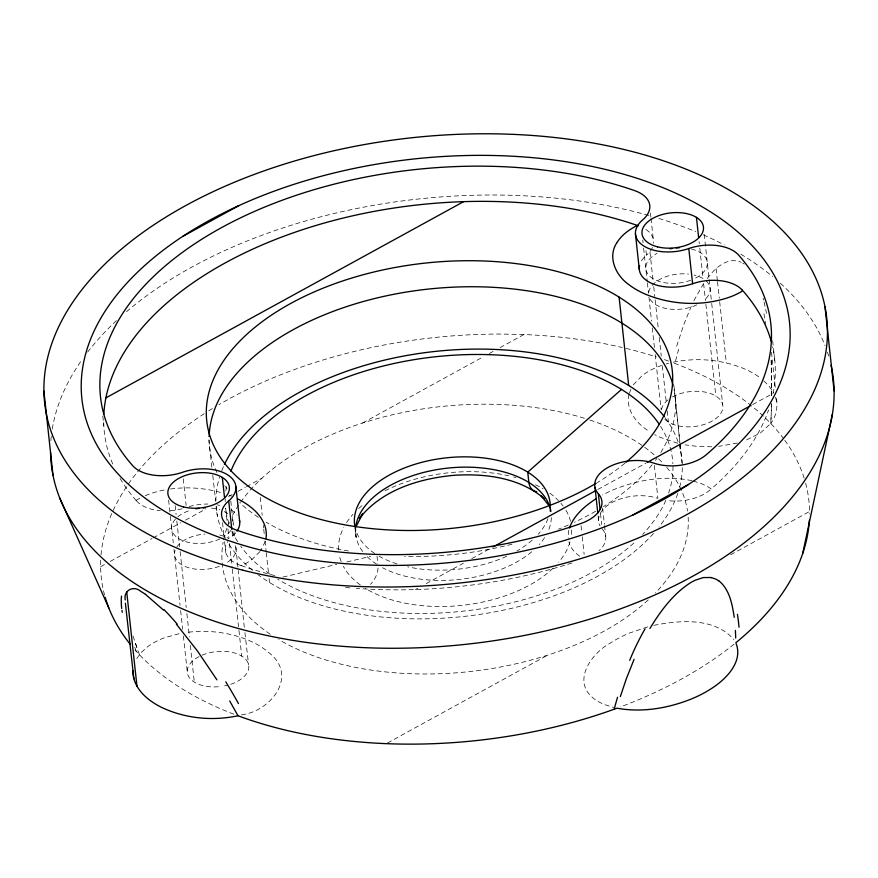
<?xml version="1.0" encoding="UTF-8"?>
<svg xmlns="http://www.w3.org/2000/svg" width="878" height="878" viewBox="0 0 878 878"><rect width="100%" height="100%" fill="white"/><g stroke="black" fill="none" stroke-linecap="round" stroke-linejoin="round"><path stroke-width="0.66" stroke-dasharray="4.39 3.29" d="M771.652 395.649L771.345 358.926M771.784 395.232L771.082 358.312M771.553 404.988L771.597 403.748L770.796 423.514L760.381 432.997L744.873 440.745M771.521 406.229L771.257 413.659M771.202 414.899L770.796 423.514L773.331 419.783L776.448 412.166L777.074 403.781L776.185 395.649M355.118 528.216L356.084 537.106L355.733 527.974M355.623 527.93L355.206 531.322L356.084 527.81M628.977 394.365C625.74 407.557 634.135 420.332 644.309 427.981A100.564 57.246 -6.2 0 0 649.303 431.504M568.801 530.18L568.176 538.192M676.664 346.228L683.973 324.114L691.216 306.389M629.306 393.388L631.183 388.592M265.343 541.331L260.766 550.594M693.916 300.682L703.135 284.307M136.748 658.555L141.117 652.606L147.449 646.845A56.664 32.256 -6.2 0 1 164.131 637.878L180.199 633.4M633.279 384.882L641.928 375.806A56.664 32.256 -6.2 0 1 658.302 366.653L661.595 365.424M707.152 278.589C714.736 268.35 727.533 256.124 741.241 262.346M259.976 551.56L252.612 558.935A56.62 32.234 -6.2 0 1 241.549 565.75A337.152 191.931 -6.2 0 0 277.382 576.22M100.619 566.694L105.404 564.071M110.178 561.448L152.015 538.51M153.211 537.852L180.703 522.772M185.488 520.149L205.803 509.01M228.51 496.553L232.099 494.588M238.07 491.307L245.247 487.367M246.444 486.719L261.973 478.192M362.548 423.031L483.262 356.819M489.244 353.538L494.029 350.915M499.999 347.644L523.903 334.529A355.886 202.598 -6.2 0 1 622.261 347.501M415.36 589.566L417.752 588.249M426.159 583.64L463.375 563.237M471.771 558.627L492.185 547.433M597.83 489.485L645.846 463.145M752.687 404.549L773.09 393.355A337.152 191.931 -6.2 0 0 772.618 346.854M387.461 742.997L547.62 655.153M730.661 554.753L809.549 511.49M666.193 363.975L668.553 363.305M647.668 626.87L629.35 633.115A100.564 57.246 -6.2 0 0 609.925 643.333C592.727 652.584 573.191 678.485 590.806 695.936A56.664 32.256 -6.2 0 0 604.349 704.507L613.601 707.448M241.45 714.879C271.115 711.246 298.893 675.456 268.624 652.486A100.564 57.246 -6.2 0 0 253.325 642.433C232.56 632.5 208.777 629.471 186.037 632.489M737.465 443.028L718.687 446.353M282.957 577.065L336.801 564.345M346.821 561.975L370.615 556.356M653.803 625.334C680.176 620.12 714.44 617.311 733.942 639.59M673.316 362.197C697.11 357.313 722.462 359.53 744.851 369.034A100.564 57.246 -6.2 0 1 761.127 378.55M170.453 489.002C187.782 486.653 205.639 487.97 222.397 493.008M711.74 446.781L698.032 446.485L685.103 444.839M523.903 334.529L499.439 334.046A355.886 202.598 -6.2 0 0 218.874 404.714M691.996 480.716C665.853 475.02 638.295 479.673 613.755 489.628A100.564 57.246 -6.2 0 0 602.615 494.94M677.849 443.269L660.585 437.496A100.564 57.246 -6.2 0 1 654.769 434.687M693.126 481.023L700.721 483.405A56.62 32.234 -6.2 0 1 711.213 488.969A337.152 191.931 -6.2 0 0 768.59 409.927M241.483 565.728L240.791 565.487M229.235 495.324L231.474 496.136M763.783 380.843L769.347 386.43L773.584 392.85M136.507 500.855L136.672 501.053A37.458 21.324 -6.2 0 0 160.345 510.7M136.266 500.592L136.134 500.449A337.152 191.931 -6.2 0 1 120.077 478.455M549.474 507.045L551.055 510.294L549.913 507.067M775.515 397.218L777.074 403.781M139.372 654.67L134.444 640.413M136.836 647.492L132.951 635.793L133.686 638.097M549.804 507.133L551.241 515.002M763.114 298.213L763.619 300.089M764.09 301.977L766.527 313.314M244.303 627.265L238.234 570.48M244.918 632.643L248.617 664.887M211.861 467.206L208.426 436.465M212.772 475.338L215.692 501.086M216.306 506.507L217.371 515.99M550.341 506.562L550.769 510.458M355.063 527.601L355.48 531.431M772.629 340.785L774.978 362.46M771.477 352.308L775.603 390.238M716.097 268.657L717.37 280.444M717.502 281.618L719.291 298.114M719.675 301.659L726.336 362.943M704.2 234.272L708.985 278.271M709.128 279.577L711.564 302.065M711.707 303.404L722.726 404.846M699.064 241.582L699.305 243.777M699.788 248.178L703.091 278.611A30.906 17.593 -6.2 0 0 694.191 275.044M703.618 283.506L705.484 300.627M705.879 304.304L715.844 396.066M673.964 385.98L679.89 442.523M650.433 213.014L650.872 217.075M651.026 218.424L653.232 238.739M649.983 252.184L653.199 281.838M653.737 286.722L654.79 296.479M655.142 299.727L658.335 329.085M659.268 337.646L661.255 355.996M662.319 365.786L666.446 403.715M667.236 411.058L668.432 422.066M645.978 250.735L646.449 255.136A37.458 21.324 -6.2 0 0 640.095 263.707M642.729 240.012L643.025 242.723M643.618 248.145L647.24 281.52M647.382 282.826L648.513 293.23M648.941 297.17L651.553 321.194M652.277 327.867L654.45 347.886M655.175 354.569L661.123 409.291M654.319 465.384L657.907 498.397A37.458 21.324 -6.2 0 0 614.391 501.338A37.458 21.324 -6.2 0 0 600.08 525.966M602.637 508.011L604.404 524.254M604.547 525.615L605.721 536.447M600.508 513.553L601.704 524.561M598.094 515.847L598.829 522.619M581.049 525.746L581.774 532.353M582.246 536.754L584.155 554.358M550.385 507.078L550.945 512.258M377.024 556.158L377.858 563.874M260.261 497.365L262.204 515.254M263.301 525.329L263.587 527.93M263.729 529.225L264.432 535.723M264.991 540.925L266.122 551.307M266.264 552.613L268.525 573.389M269.085 578.591L269.513 582.487M230.826 501.097L233.372 525.253M232.066 531.684L232.549 536.085A37.458 21.324 -6.2 0 0 230.684 537.819M225.668 508.23L227.204 522.388M227.918 528.896L228.971 538.653A30.906 17.593 -6.2 0 0 217.305 534.526M229.509 543.548L232.165 568.022M232.297 569.24L238.542 626.749M238.948 630.415L241.735 656.118M222.529 522.684L224 536.228M224.592 541.638L225.767 552.481M183.272 478.872L186.136 505.278M175.15 505.629L176.105 514.431M176.829 521.027L179.617 546.774M180.155 551.647L186.213 607.488M186.882 613.601L189.407 636.846M190.339 645.418L194.323 682.118M168.62 500.065L169.937 512.258M170.387 516.319L173.273 542.867M173.976 549.376L180.045 605.271M180.627 610.605L182.657 629.296M183.381 635.968L187.442 673.338M102.781 416.139L103.813 425.621M680.033 443.884L682.008 462.882M675.094 396.395L679.846 442.479M679.989 443.829L680.823 451.961M235.853 547.433L238.103 569.12M233.932 531.651L234.503 538.06M805.598 483.119A355.886 202.598 -6.2 0 1 809.56 513.992M734.129 644.123A355.886 202.598 -6.2 0 1 620.274 706.977M233.822 714.187A355.886 202.598 -6.2 0 1 134.982 649.874M104.57 595.064A355.886 202.598 -6.2 0 1 100.849 557.475M101.047 554.841A355.886 202.598 -6.2 0 1 204.322 413.67M208.701 410.882A355.886 202.598 -6.2 0 1 213.145 408.138M626.08 348.412A355.886 202.598 -6.2 0 1 656.437 356.962M664.437 359.64A355.886 202.598 -6.2 0 1 668.893 361.22M674.282 363.207A355.886 202.598 -6.2 0 1 783.297 438.243M784.8 440.295A355.886 202.598 -6.2 0 1 804.259 478.51M218.337 686.761A30.906 17.593 -6.2 0 1 190.252 663.538A30.906 17.593 -6.2 0 1 242.163 656.382A30.906 17.593 -6.2 0 1 224.581 685.894M235.348 545.699A30.906 17.593 -6.2 0 1 224.911 563.83M219.401 566.321A30.906 17.593 -6.2 0 1 186.751 567.122A30.906 17.593 -6.2 0 1 175.084 550.407M176.939 546.829A30.906 17.593 -6.2 0 1 204.969 534.022M672.504 396.9A30.906 17.593 -6.2 0 1 717.567 397.251A30.906 17.593 -6.2 0 1 707.064 423.426A30.906 17.593 -6.2 0 1 663.944 418.224M661.496 409.664A30.906 17.593 -6.2 0 1 668.52 399.468M706.263 281.037A30.906 17.593 -6.2 0 1 704.782 299.727M696.814 304.896A30.906 17.593 -6.2 0 1 649.303 297.576M648.732 292.198A30.906 17.593 -6.2 0 1 688.473 274.068M688.143 517.186A234.13 133.291 -6.2 0 1 655.416 592.935M648.194 599.992A234.13 133.291 -6.2 0 1 278.776 639.579M270.215 634.19A234.13 133.291 -6.2 0 1 223.122 542.286M223.605 539.772A234.13 133.291 -6.2 0 1 229.235 522.278M232.527 515.386A234.13 133.291 -6.2 0 1 584.869 418.422M589.873 420.035A234.13 133.291 -6.2 0 1 654.549 455.166M658.533 458.799A234.13 133.291 -6.2 0 1 663.197 463.485M666.731 467.403A234.13 133.291 -6.2 0 1 687.496 511.062M50.891 440.69A393.344 223.923 -6.2 0 1 51.385 435.488M52.274 428.98A393.344 223.923 -6.2 0 1 81.369 360.628M87.624 352.111A393.344 223.923 -6.2 0 1 116.5 320.624M126.487 311.712A393.344 223.923 -6.2 0 1 651.333 216.197M658.895 218.446A393.344 223.923 -6.2 0 1 695.76 231.649M703.355 234.898A393.344 223.923 -6.2 0 1 724.273 244.918M740.845 254.192A393.344 223.923 -6.2 0 1 772.508 276.471M780.344 283.243A393.344 223.923 -6.2 0 1 825.057 345.57M827.416 352.067A393.344 223.923 -6.2 0 1 828.667 355.996M550.243 506.946A98.336 55.983 -6.2 0 1 549.365 513.97M547.949 518.646A98.336 55.983 -6.2 0 1 538.17 534.263M532.244 540.135A98.336 55.983 -6.2 0 1 517.021 550.956M506.683 556.268A98.336 55.983 -6.2 0 1 407.655 566.793M396.988 563.928A98.336 55.983 -6.2 0 1 379.175 556.246M374.676 553.458A98.336 55.983 -6.2 0 1 355.228 528.062M672.965 466.328A224.768 127.958 -6.2 0 1 668.641 493.063M665.842 500.295A224.768 127.958 -6.2 0 1 642.652 534.384M633.85 543.021A224.768 127.958 -6.2 0 1 277.766 579.206M269.897 574.091A224.768 127.958 -6.2 0 1 240.682 546.138M237.631 541.616A224.768 127.958 -6.2 0 1 231.353 529.774M229.004 523.595A224.768 127.958 -6.2 0 1 225.646 508.197M225.229 501.623A224.768 127.958 -6.2 0 1 225.229 498.967M225.811 490.956A224.768 127.958 -6.2 0 1 226.875 484.634M660.574 426.335A224.768 127.958 -6.2 0 1 672.877 463.694M551.351 517.57A98.314 55.962 -6.2 0 1 547.751 531.991M544.579 537.665A98.314 55.962 -6.2 0 1 539.279 544.547M531.783 551.757A98.314 55.962 -6.2 0 1 382.621 567.77M376.596 564.225A98.314 55.962 -6.2 0 1 366.576 556.081M362.713 551.549A98.314 55.962 -6.2 0 1 355.612 528.545M550.089 507.66A98.314 55.962 -6.2 0 1 551.011 511.863M571.677 529.994A117.037 66.629 -6.2 0 1 571.172 536.853M569.998 542.011A117.037 66.629 -6.2 0 1 558.693 562.194M553.074 568.176A117.037 66.629 -6.2 0 1 365.325 588.326M360.32 584.957A117.037 66.629 -6.2 0 1 343.386 566.354M341.169 561.558A117.037 66.629 -6.2 0 1 339.248 554.951M338.601 549.891A117.037 66.629 -6.2 0 1 343.671 527.612M346.612 522.564A117.037 66.629 -6.2 0 1 352.923 514.376M358.652 508.581A117.037 66.629 -6.2 0 1 363.525 504.411M385.036 490.758A117.037 66.629 -6.2 0 1 508.581 475.744M513.597 476.952A117.037 66.629 -6.2 0 1 515.957 477.588M535.525 484.788A117.037 66.629 -6.2 0 1 543.109 488.783M549.902 493.227A117.037 66.629 -6.2 0 1 558.518 500.647M560.932 503.303A117.037 66.629 -6.2 0 1 563.116 506.035M565.948 510.261A117.037 66.629 -6.2 0 1 570.601 521.565M378.056 568.066A18.734 12.446 -58.2 0 1 370.461 584.364M674.052 389.623A234.13 133.291 -6.2 0 1 660.64 452.719M656.963 458.261A234.13 133.291 -6.2 0 1 655.416 460.423M652.124 464.725A234.13 133.291 -6.2 0 1 603.416 506.606M595.668 511.237A234.13 133.291 -6.2 0 1 574.366 522.278M568.34 525.011A234.13 133.291 -6.2 0 1 558.452 529.182M511.929 544.261A234.13 133.291 -6.2 0 1 404.582 556.443M348.456 551A234.13 133.291 -6.2 0 1 266.133 522.19M258.362 517.329A234.13 133.291 -6.2 0 1 239.628 502.633M227.095 488.903A234.13 133.291 -6.2 0 1 224.768 485.743M216.965 472.54A234.13 133.291 -6.2 0 1 209.129 440.021M665.118 417.763A234.13 133.291 -6.2 0 1 679.682 487.114M677.794 493.447A234.13 133.291 -6.2 0 1 658.895 527.063M653.528 533.418A234.13 133.291 -6.2 0 1 257.869 574.552M252.513 570.349A234.13 133.291 -6.2 0 1 227.358 541.638M225.47 538.291A234.13 133.291 -6.2 0 1 216.087 506.474M215.889 501.108A234.13 133.291 -6.2 0 1 219.588 477.039M221.772 470.74A234.13 133.291 -6.2 0 1 223.879 465.724M602.176 528.962A37.458 21.324 -6.2 0 1 599.015 550.726M571.951 562.996A337.152 191.931 -6.2 0 1 356.314 588.381M349.927 587.876A337.152 191.931 -6.2 0 1 342.31 587.162M112.768 464.045A337.152 191.931 -6.2 0 1 103.681 420.002M645.868 229.432A37.458 21.324 -6.2 0 1 653.605 243.107M652.453 247.464A37.458 21.324 -6.2 0 1 646.449 255.136M182.207 508.757A37.458 21.324 -6.2 0 1 169.136 510.82M136.035 500.394A58.859 33.507 -6.2 0 1 141.424 497.453M145.232 495.708A58.859 33.507 -6.2 0 1 165.788 489.737M235.732 532.869A37.458 21.324 -6.2 0 1 232.549 536.085M189.154 506.595A37.458 21.324 -6.2 0 1 207.856 504.049M217.042 504.861A37.458 21.324 -6.2 0 1 219.851 505.421M231.177 509.877A37.458 21.324 -6.2 0 1 237.082 515.145M240.539 565.399A37.458 21.324 -6.2 0 1 227.643 541.671M624.895 463.222A234.13 133.291 -6.2 0 1 597.303 482.593M691.37 249.012A30.906 17.593 -6.2 0 1 693.982 278.875M690.69 280.247A30.906 17.593 -6.2 0 1 650.883 277.207A30.906 17.593 -6.2 0 1 656.92 253.424M232.516 519.666A30.906 17.593 -6.2 0 1 233.087 525.044M230.771 530.466A30.906 17.593 -6.2 0 1 224.131 536.579M219.873 538.916A30.906 17.593 -6.2 0 1 175.534 536.184A30.906 17.593 -6.2 0 1 190.087 510.359M211.543 508.099A30.906 17.593 -6.2 0 1 219.829 509.789M224.285 511.589A30.906 17.593 -6.2 0 1 227.819 513.773M763.948 313.72A184.501 107.467 79.9 0 1 766.154 328.635M742.755 263.159A33.386 21.544 80.5 0 1 744.226 264.102M675.566 360.869A494.435 349.839 70.1 0 1 679.089 347.962M136.233 651.377A507.451 105.909 55.5 0 1 133.763 644.222M579.656 556.213A58.859 33.507 -6.2 0 1 568.922 541.825M710.017 490.001A37.458 21.324 -6.2 0 1 667.028 500.537"/><path stroke-width="1.32" d="M125.258 599.948C123.183 590.334 133.818 584.891 141.018 591.563A33.386 8.978 46.1 0 1 145.463 594.351M133.028 670.759C132.457 681.207 138.702 690.712 146.286 697.351A100.564 57.246 -6.2 0 0 161.585 707.394C185.148 718.555 212.531 721.233 237.982 715.757A355.886 202.598 -6.2 0 0 616.982 708.195C642.268 712.837 668.619 708.228 692.226 698.636A100.564 57.246 -6.2 0 0 711.652 688.407C725.876 679.287 743.117 662.144 736.192 643.684M266.034 538.17C267.823 526.888 261.304 516.132 253.04 508.999A100.564 57.246 -6.2 0 0 237.74 498.956M832.377 414.284L802.69 553.535M620.351 696.594L626.321 678.782L634.114 659.29M569.504 528.029C573.63 515.792 583.958 506.902 594.329 499.856A100.564 57.246 -6.2 0 1 596.327 498.572M356.677 525.472L362.614 513.926L359.343 518.47C381.678 490.045 418.905 478.565 453.717 475.338C485.073 473.264 519.469 477.555 544.184 498.594M616.51 243.272C607.455 257.561 616.005 275.67 628.725 284.505A100.564 57.246 -6.2 0 0 644.99 294.009C671.835 305.259 703.048 306.663 730.518 296.797A56.62 32.234 -6.2 0 0 742.865 290.772A337.152 191.931 -6.2 0 1 771.29 341.575M649.918 628.45C660.475 611.209 672.833 594.208 690.031 583.047A33.386 14.597 -44.5 0 1 695.343 580.182L703.289 577.57L711.301 577.505M621.503 389.415L527.733 472.134L528.852 482.406A18.734 12.446 -58.2 0 0 536.743 491.658M182.756 236.391L238.706 205.704M105.909 397.866L463.639 201.644M493.381 546.774L595.427 490.802M647.042 462.486L750.284 405.866M632.643 515.101L688.593 484.415M638.46 225.822L637.45 225.47A337.152 191.931 -6.2 0 0 292.133 233.241A337.152 191.931 -6.2 0 0 103.845 414.032M145.474 594.362L163.418 610.012M718.928 580.863C729.684 589.621 732.252 604.349 734.227 617.322M543.504 497.848L540.98 495.587L548.421 504.872M742.327 290.168L742.36 290.212A37.458 21.324 -6.2 0 0 692.621 283.737A37.458 21.324 -6.2 0 1 654.67 284.527A37.458 21.324 -6.2 0 1 639.546 265.562M176.368 624.148L197.539 651.125L216.921 679.824M229.707 700.973L237.982 715.757M59.594 497.694L108.806 607.905M125.389 603.23L133.873 678.76M824.98 306.674L834.1 390.929M696.441 217.371L698.592 237.181M231.825 529.478L228.719 500.877A37.458 21.324 -6.2 0 0 227.347 474.658A37.458 21.324 -6.2 0 0 182.558 472.276A37.458 21.324 -6.2 0 1 132.841 465.834A337.152 191.931 -6.2 0 1 221.443 227.676A337.152 191.931 -6.2 0 1 634.629 190.614A37.458 21.324 -6.2 0 1 642.63 219.928A37.458 21.324 -6.2 0 0 643.991 246.136A37.458 21.324 -6.2 0 0 688.791 248.529L692.621 283.737M635.452 234.053L639.283 269.261M619.089 297.104L628.692 385.475M688.791 248.529A37.458 21.324 -6.2 0 1 738.497 254.96A337.152 191.931 -6.2 0 1 706.197 454.782A37.458 21.324 -6.2 0 1 654.088 463.189A37.458 21.324 -6.2 0 0 608.235 467.315A37.458 21.324 -6.2 0 0 598.357 493.743L600.025 509.152M594.999 487.411L597.797 513.136M235.897 486.741L239.716 521.96M222.321 477.423L224.472 497.222M126.717 591.926L136.968 686.201M43.9 391.105L53.02 475.36M735.402 630.393L735.709 638.076M614.271 708.941A500.405 281.004 -37.6 0 1 617.541 697.297M809.351 520.281A355.886 202.598 -6.2 0 1 735.786 642.773M129.999 643.969A355.886 202.598 -6.2 0 1 105.217 597.38M831.082 365.248A393.344 223.923 -6.2 0 1 468.512 644.024A393.344 223.923 -6.2 0 1 50.551 452.335M230.87 471.266A224.768 127.958 -6.2 0 1 434.665 356.841A224.768 127.958 -6.2 0 1 659.082 424.074M354.986 526.954A98.336 55.983 -6.2 0 1 446.298 457.844A98.336 55.983 -6.2 0 1 550.254 505.783M355.711 527.107A98.314 55.962 -6.2 0 1 447.571 468.128A98.314 55.962 -6.2 0 1 549.617 506.288M209.162 436.245A234.13 133.291 -6.2 0 1 427.762 289.147A234.13 133.291 -6.2 0 1 673.141 385.64M224.461 464.473A234.13 133.291 -6.2 0 1 434.731 351.474A234.13 133.291 -6.2 0 1 664.328 416.71M598.357 493.743A37.458 21.324 -6.2 0 1 580.808 523.551A337.152 191.931 -6.2 0 1 236.72 530.191A37.458 21.324 -6.2 0 1 228.719 500.877M616.597 243.283A58.859 33.507 -6.2 0 1 637.373 225.416M239.442 520.149A37.458 21.324 -6.2 0 1 237.027 531.135M596.195 483.251A234.13 133.291 -6.2 0 1 215.143 448.537A234.13 133.291 -6.2 0 1 482.165 260.931A234.13 133.291 -6.2 0 1 625.937 462.355M670.002 248.803A30.906 17.593 -6.2 0 1 672.054 248.441M676.247 247.947A30.906 17.593 -6.2 0 1 679.429 247.783M225.756 681.833A401.312 161.87 42.6 0 1 238.465 703.574M163.868 609.475A82.214 24.452 46.2 0 1 177.126 624.028M122.272 612.306A223.736 59.408 49.4 0 1 121.976 610.364M121.724 608.476A223.736 59.408 49.4 0 1 121.537 596.14M195.882 508.856A30.906 17.593 -6.2 0 1 198.977 508.34M203.202 507.923A30.906 17.593 -6.2 0 1 205.32 507.835M629.713 660.355A220.477 113.558 -41.7 0 1 645.089 628.747M711.158 577.691A80.589 35.691 -45.3 0 1 718.841 580.962M737.41 614.359A412.627 175.161 -52.6 0 1 739.013 627.21M261.238 550.221A355.886 202.598 -6.2 0 0 790.134 332.619A355.886 202.598 -6.2 0 0 255.652 198.351A355.886 202.598 -6.2 0 0 261.238 550.221M242.877 570.206A393.344 223.923 -6.2 0 0 827.449 329.7A393.344 223.923 -6.2 0 0 236.698 181.296A393.344 223.923 -6.2 0 0 242.877 570.206M657.6 246.861A30.906 17.593 -6.2 0 0 703.508 227.951A30.906 17.593 -6.2 0 0 657.073 216.306A30.906 17.593 -6.2 0 0 657.6 246.861M183.491 506.913A30.906 17.593 -6.2 0 0 229.399 487.992A30.906 17.593 -6.2 0 0 182.964 476.359A30.906 17.593 -6.2 0 0 183.491 506.913"/></g></svg>
